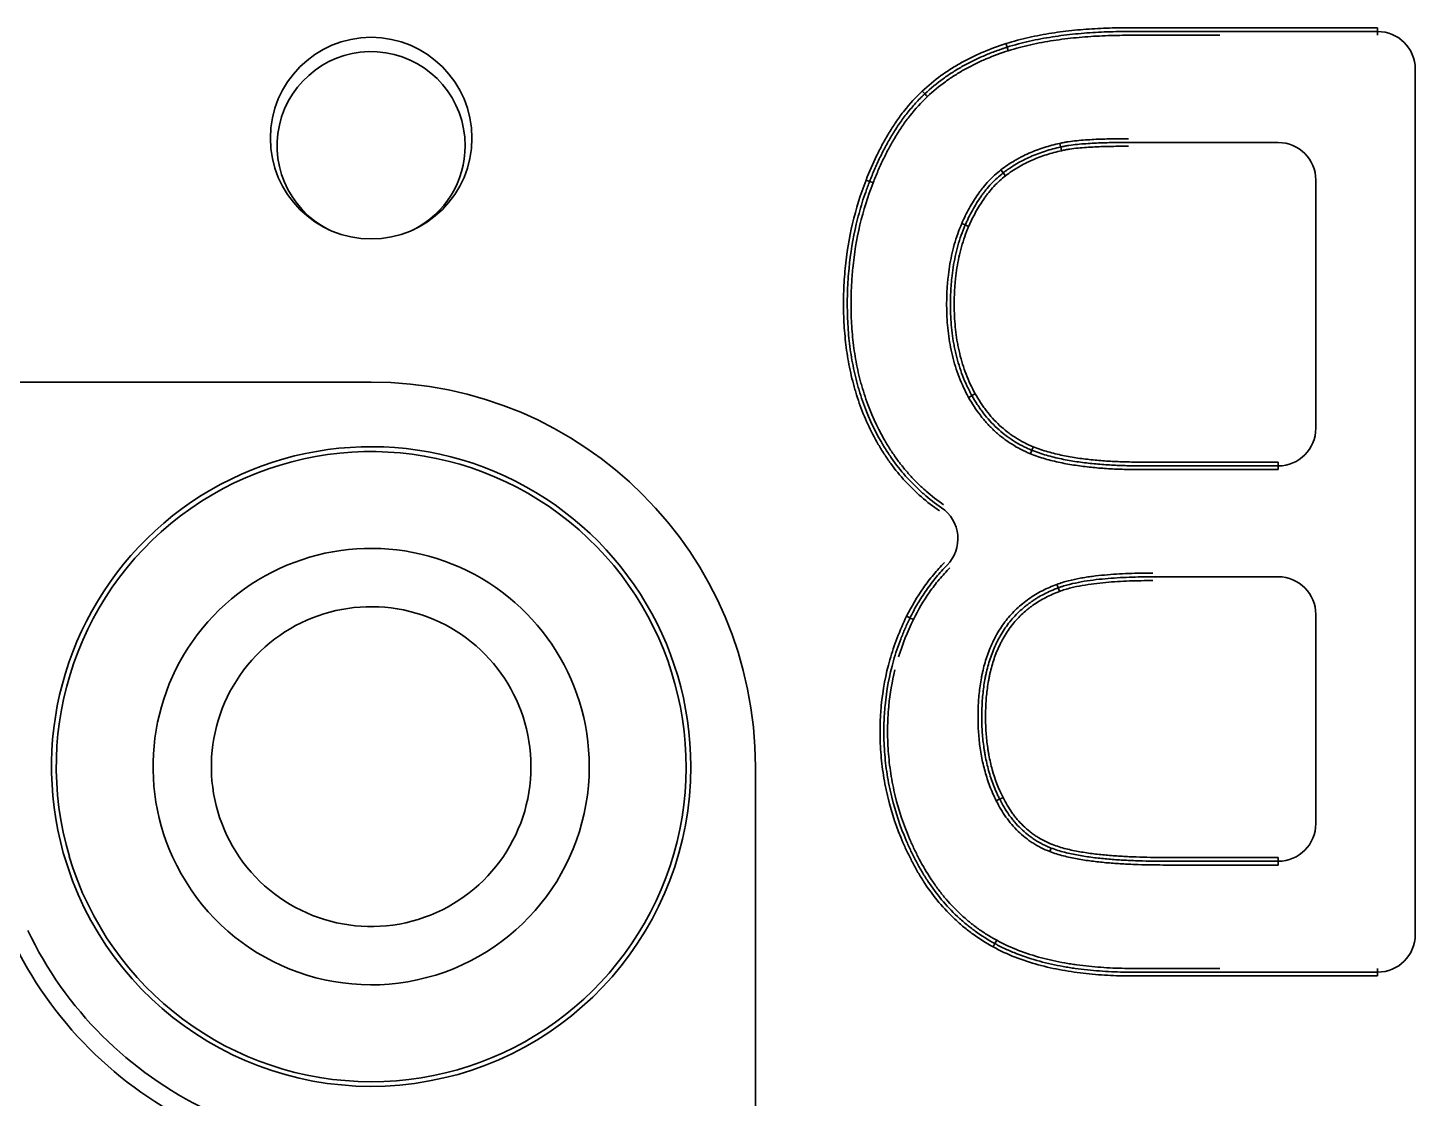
# Model space of a CAD drawing. Extents: x -760 to 4209, y 5795 to 10697.
# Drawn here: x 1874.92 to 1911.82, y 9570.21 to 9598.66 of the extents above; entities that cross this region are included whole.
import ezdxf

# ---------------------------------------------------------------- set-up
doc = ezdxf.new("R2010")
doc.units = 0
doc.header["$LTSCALE"] = 5
doc.layers.add('1', color=7, linetype='CONTINUOUS', true_color=0xffffff)

msp = doc.modelspace()

# ---------------------------------------------------------------- linework, layer by layer
at = {"layer": '1', "color": 7, "linetype": 'Continuous', "lineweight": 35}
for p, q in [((1910.82, 9598.556), (1910.82, 9598.656)), ((1910.82, 9598.456), (1910.82, 9598.556)), ((1900.999, 9598.045), (1900.968, 9598.14)), ((1911.82, 9574.556), (1911.82, 9597.556)), ((1902.413, 9595.388), (1902.391, 9595.486)), ((1904.192, 9595.607), (1908.175, 9595.607)), ((1900.866, 9594.802), (1900.804, 9594.88)), ((1900.866, 9594.802), (1900.927, 9594.723)), ((1897.31, 9594.571), (1897.217, 9594.608)), ((1909.175, 9594.607), (1909.175, 9588.012)), ((1899.853, 9593.414), (1899.761, 9593.454)), ((1899.853, 9593.414), (1899.944, 9593.374)), ((1884.055, 9589.239), (1870.055, 9589.239)), ((1900.032, 9588.879), (1900.119, 9588.928)), ((1901.585, 9587.335), (1901.623, 9587.428)), ((1908.175, 9587.012), (1908.175, 9587.112)), ((1908.175, 9586.912), (1908.175, 9587.012)), ((1904.846, 9584.064), (1908.175, 9584.064)), ((1902.324, 9583.769), (1902.359, 9583.676)), ((1898.384, 9582.97), (1898.294, 9583.014)), ((1909.175, 9583.064), (1909.175, 9577.504)), ((1894.272, 9565.022), (1894.272, 9579.022)), ((1900.769, 9578.154), (1900.858, 9578.199)), ((1902.099, 9576.763), (1902.135, 9576.856)), ((1908.175, 9576.504), (1908.175, 9576.604)), ((1908.175, 9576.404), (1908.175, 9576.504)), ((1900.689, 9574.405), (1900.641, 9574.317)), ((1900.641, 9574.317), (1900.593, 9574.229)), ((1910.82, 9573.656), (1910.82, 9573.556)), ((1910.82, 9573.456), (1910.82, 9573.556))]:
    msp.add_line(p, q, dxfattribs=at)
msp.add_circle((1884.055, 9595.722), 2.68, dxfattribs=at)
for centre, radius, start, end in [((1910.82, 9597.556), 1, 0, 90), ((1884.055, 9595.522), 2.5, 0, 243.2925), ((1884.055, 9595.522), 2.5, 296.7019, 0), ((1908.175, 9594.607), 1, 0, 90), ((1884.055, 9579.022), 10.217, 0, 90), ((1908.175, 9588.012), 1, 270, 0), ((1884.055, 9579.022), 8.5, 0, 195.6319), ((1884.056, 9579.019), 8.374, 269.993, 196.5911), ((1898.658, 9585.074), 1, 315.5879, 55.5855), ((1884.055, 9579.02), 5.8, 0, 204.4632), ((1908.175, 9583.064), 1, 0, 90), ((1884.055, 9579.02), 4.25, 0, 214.3744), ((1884.055, 9579.022), 8.5, 195.6319, 0), ((1884.055, 9579.02), 5.8, 204.4181, 0), ((1884.055, 9579.02), 4.25, 214.3125, 0), ((1908.175, 9577.504), 1, 270, 0), ((1884.055, 9579.02), 8.375, 196.5938, 270), ((1884.055, 9579.022), 10.6, 205.5003, 244.4997), ((1884.055, 9579.022), 10.117, 205.5003, 244.4997), ((1910.82, 9574.556), 1, 270, 0)]:
    msp.add_arc(centre, radius, start, end, dxfattribs=at)
for centre, major_axis, ratio, start_param, end_param in [((1900.938, 9598.235), (0.03, -0.0954), 0.004943, 4.712389, 6.283185), ((1898.71, 9596.972), (0.0686, -0.0728), 0.005836, 0, 1.570796), ((1898.847, 9596.826), (0.0682, -0.0732), 0.005836, 1.570796, 3.141593), ((1897.403, 9594.535), (0.0931, -0.0365), 0.002154, 1.570796, 3.141593), ((1899.945, 9588.83), (-0.0872, -0.0489), 0.003959, 3.141593, 4.712389), ((1901.661, 9587.52), (-0.0377, -0.0926), 0.005423, 0, 1.570782), ((1902.289, 9583.863), (-0.0351, 0.0936), 0.002512, 3.141593, 4.712389), ((1898.474, 9582.926), (0.0897, -0.0441), 0.004362, 1.570796, 3.141593), ((1900.679, 9578.109), (-0.0892, -0.0452), 0.004078, 3.141593, 4.712389)]:
    msp.add_ellipse(centre, major_axis=major_axis, ratio=ratio, start_param=start_param, end_param=end_param, dxfattribs=at)
for points, knots in [([(1900.938, 9598.235), (1901.138, 9598.298), (1901.339, 9598.351), (1901.744, 9598.442), (1901.947, 9598.48), (1902.354, 9598.544), (1902.558, 9598.569), (1902.967, 9598.61), (1903.172, 9598.625), (1903.584, 9598.646), (1903.79, 9598.652), (1904.048, 9598.655), (1904.1, 9598.656), (1904.203, 9598.656), (1904.255, 9598.656), (1904.41, 9598.656), (1904.927, 9598.656), (1907.098, 9598.656), (1909.166, 9598.656), (1910.82, 9598.656)], [0, 0, 0, 0, 0.0625, 0.0625, 0.125, 0.125, 0.1875, 0.1875, 0.25, 0.25, 0.3125, 0.3125, 0.328125, 0.328125, 0.34375, 0.34375, 0.375, 0.5, 1, 1, 1, 1]), ([(1910.82, 9598.556), (1909.171, 9598.556), (1907.109, 9598.556), (1904.944, 9598.556), (1904.428, 9598.556), (1904.274, 9598.556), (1904.222, 9598.556), (1904.119, 9598.556), (1904.067, 9598.555), (1903.81, 9598.553), (1903.603, 9598.547), (1903.191, 9598.526), (1902.986, 9598.511), (1902.577, 9598.471), (1902.373, 9598.445), (1901.968, 9598.382), (1901.766, 9598.345), (1901.365, 9598.255), (1901.166, 9598.202), (1900.968, 9598.14)], [0, 0, 0, 0, 0.5, 0.625, 0.65625, 0.65625, 0.671875, 0.671875, 0.6875, 0.6875, 0.75, 0.75, 0.8125, 0.8125, 0.875, 0.875, 0.9375, 0.9375, 1, 1, 1, 1]), ([(1906.62, 9598.456), (1906.376, 9598.456), (1905.72, 9598.456), (1904.962, 9598.456), (1904.448, 9598.456), (1904.294, 9598.456), (1904.243, 9598.456), (1904.14, 9598.456), (1904.089, 9598.456), (1903.832, 9598.453), (1903.626, 9598.447), (1903.215, 9598.427), (1903.01, 9598.412), (1902.603, 9598.373), (1902.399, 9598.348), (1901.995, 9598.286), (1901.794, 9598.249), (1901.394, 9598.159), (1901.196, 9598.107), (1900.999, 9598.045)], [0, 0, 0, 0, 0.129346, 0.34701, 0.401426, 0.401426, 0.428634, 0.428634, 0.455842, 0.455842, 0.564673, 0.564673, 0.673505, 0.673505, 0.782337, 0.782337, 0.891168, 0.891168, 1, 1, 1, 1]), ([(1898.71, 9596.972), (1898.867, 9597.121), (1899.033, 9597.257), (1899.293, 9597.446), (1899.427, 9597.536), (1899.564, 9597.621), (1899.657, 9597.676), (1899.704, 9597.703), (1899.845, 9597.781), (1899.94, 9597.831), (1900.086, 9597.901), (1900.134, 9597.924), (1900.233, 9597.969), (1900.282, 9597.99), (1900.53, 9598.095), (1900.732, 9598.17), (1900.938, 9598.235)], [0, 0, 0, 0, 0.25, 0.25, 0.375, 0.4375, 0.4375, 0.5, 0.5, 0.625, 0.625, 0.6875, 0.6875, 0.75, 0.75, 1, 1, 1, 1]), ([(1900.968, 9598.14), (1900.943, 9598.132), (1900.918, 9598.124), (1900.867, 9598.107), (1900.792, 9598.082), (1900.618, 9598.02), (1900.47, 9597.961), (1900.324, 9597.899), (1900.275, 9597.878), (1900.179, 9597.834), (1900.035, 9597.767), (1899.894, 9597.694), (1899.755, 9597.617), (1899.709, 9597.59), (1899.618, 9597.536), (1899.483, 9597.453), (1899.177, 9597.246), (1898.933, 9597.045), (1898.778, 9596.899)], [0, 0, 0, 0, 0.03125, 0.03125, 0.0625, 0.125, 0.25, 0.25, 0.3125, 0.3125, 0.375, 0.5, 0.5, 0.5625, 0.5625, 0.625, 0.75, 1, 1, 1, 1]), ([(1900.999, 9598.045), (1900.8, 9597.981), (1900.605, 9597.91), (1900.365, 9597.809), (1900.318, 9597.788), (1900.223, 9597.745), (1900.082, 9597.679), (1899.943, 9597.607), (1899.761, 9597.506), (1899.672, 9597.453), (1899.496, 9597.342), (1899.41, 9597.284), (1899.159, 9597.101), (1898.999, 9596.97), (1898.847, 9596.827)], [0, 0, 0, 0, 0.25, 0.25, 0.3125, 0.3125, 0.375, 0.5, 0.5, 0.625, 0.625, 0.75, 0.75, 1, 1, 1, 1]), ([(1897.217, 9594.608), (1897.302, 9594.827), (1897.395, 9595.043), (1897.548, 9595.36), (1897.602, 9595.465), (1897.685, 9595.62), (1897.714, 9595.671), (1897.773, 9595.773), (1897.802, 9595.824), (1897.894, 9595.974), (1897.958, 9596.073), (1898.058, 9596.218), (1898.092, 9596.266), (1898.162, 9596.361), (1898.198, 9596.407), (1898.38, 9596.638), (1898.538, 9596.812), (1898.71, 9596.972)], [0, 0, 0, 0, 0.25, 0.25, 0.375, 0.375, 0.4375, 0.4375, 0.5, 0.5, 0.625, 0.625, 0.6875, 0.6875, 0.75, 0.75, 1, 1, 1, 1]), ([(1898.778, 9596.899), (1898.773, 9596.894), (1898.768, 9596.889), (1898.757, 9596.88), (1898.741, 9596.865), (1898.705, 9596.829), (1898.633, 9596.758), (1898.573, 9596.695), (1898.457, 9596.568), (1898.382, 9596.479), (1898.275, 9596.343), (1898.239, 9596.297), (1898.171, 9596.204), (1898.137, 9596.157), (1898.039, 9596.014), (1897.976, 9595.917), (1897.886, 9595.769), (1897.857, 9595.719), (1897.799, 9595.619), (1897.771, 9595.568), (1897.689, 9595.415), (1897.636, 9595.312), (1897.536, 9595.104), (1897.488, 9594.999), (1897.396, 9594.786), (1897.352, 9594.679), (1897.31, 9594.571)], [0, 0, 0, 0, 0.007812, 0.007812, 0.015625, 0.03125, 0.0625, 0.125, 0.125, 0.25, 0.25, 0.3125, 0.3125, 0.375, 0.375, 0.5, 0.5, 0.5625, 0.5625, 0.625, 0.625, 0.75, 0.75, 0.875, 0.875, 1, 1, 1, 1]), ([(1898.847, 9596.827), (1898.68, 9596.671), (1898.528, 9596.503), (1898.351, 9596.279), (1898.317, 9596.234), (1898.249, 9596.142), (1898.216, 9596.096), (1898.12, 9595.955), (1898.058, 9595.86), (1897.97, 9595.714), (1897.941, 9595.665), (1897.884, 9595.566), (1897.857, 9595.516), (1897.776, 9595.366), (1897.724, 9595.264), (1897.625, 9595.059), (1897.578, 9594.956), (1897.488, 9594.747), (1897.445, 9594.641), (1897.403, 9594.535)], [0, 0, 0, 0, 0.25, 0.25, 0.3125, 0.3125, 0.375, 0.375, 0.5, 0.5, 0.5625, 0.5625, 0.625, 0.625, 0.75, 0.75, 0.875, 0.875, 1, 1, 1, 1]), ([(1900.804, 9594.88), (1900.918, 9594.969), (1901.037, 9595.05), (1901.192, 9595.141), (1901.224, 9595.159), (1901.287, 9595.194), (1901.382, 9595.244), (1901.48, 9595.291), (1901.612, 9595.348), (1901.679, 9595.376), (1901.814, 9595.426), (1901.882, 9595.45), (1902.019, 9595.493), (1902.088, 9595.514), (1902.228, 9595.551), (1902.298, 9595.568), (1902.368, 9595.583)], [0, 0, 0, 0, 0.25, 0.25, 0.3125, 0.3125, 0.375, 0.5, 0.5, 0.625, 0.625, 0.75, 0.75, 0.875, 0.875, 1, 1, 1, 1]), ([(1900.866, 9594.802), (1900.88, 9594.812), (1900.894, 9594.823), (1900.922, 9594.844), (1900.964, 9594.876), (1901.064, 9594.946), (1901.153, 9595.002), (1901.274, 9595.074), (1901.336, 9595.107), (1901.461, 9595.171), (1901.525, 9595.201), (1901.653, 9595.257), (1901.719, 9595.284), (1901.85, 9595.333), (1901.917, 9595.356), (1902.117, 9595.42), (1902.253, 9595.456), (1902.391, 9595.486)], [0, 0, 0, 0, 0.03125, 0.03125, 0.0625, 0.125, 0.25, 0.25, 0.375, 0.375, 0.5, 0.5, 0.625, 0.625, 0.75, 0.75, 1, 1, 1, 1]), ([(1902.368, 9595.583), (1902.405, 9595.592), (1902.443, 9595.6), (1902.518, 9595.614), (1902.555, 9595.62), (1902.668, 9595.638), (1902.744, 9595.647), (1902.896, 9595.663), (1902.972, 9595.669), (1903.124, 9595.68), (1903.2, 9595.684), (1903.429, 9595.696), (1903.581, 9595.7), (1903.886, 9595.706), (1904.039, 9595.707), (1904.192, 9595.707)], [0, 0, 0, 0, 0.0625, 0.0625, 0.125, 0.125, 0.25, 0.25, 0.375, 0.375, 0.5, 0.5, 0.75, 0.75, 1, 1, 1, 1]), ([(1902.391, 9595.486), (1902.39, 9595.486), (1902.39, 9595.487), (1902.39, 9595.489), (1902.389, 9595.491), (1902.388, 9595.496), (1902.388, 9595.499), (1902.386, 9595.506), (1902.385, 9595.51), (1902.383, 9595.519), (1902.382, 9595.524), (1902.379, 9595.535), (1902.378, 9595.54), (1902.375, 9595.552), (1902.374, 9595.558), (1902.371, 9595.571), (1902.37, 9595.577), (1902.368, 9595.583)], [0, 0, 0, 0, 0.113036, 0.113036, 0.239746, 0.239746, 0.366455, 0.366455, 0.493164, 0.493164, 0.619873, 0.619873, 0.746582, 0.746582, 0.873291, 0.873291, 1, 1, 1, 1]), ([(1902.391, 9595.486), (1902.427, 9595.495), (1902.464, 9595.502), (1902.538, 9595.516), (1902.575, 9595.522), (1902.687, 9595.539), (1902.762, 9595.548), (1902.912, 9595.564), (1902.987, 9595.57), (1903.137, 9595.581), (1903.212, 9595.585), (1903.438, 9595.596), (1903.589, 9595.601), (1903.89, 9595.606), (1904.041, 9595.607), (1904.192, 9595.607)], [0, 0, 0, 0, 0.0625, 0.0625, 0.125, 0.125, 0.25, 0.25, 0.375, 0.375, 0.5, 0.5, 0.75, 0.75, 1, 1, 1, 1]), ([(1904.192, 9595.507), (1904.043, 9595.507), (1903.894, 9595.506), (1903.596, 9595.501), (1903.448, 9595.496), (1903.225, 9595.485), (1903.15, 9595.481), (1903.002, 9595.471), (1902.928, 9595.465), (1902.78, 9595.45), (1902.706, 9595.441), (1902.595, 9595.424), (1902.559, 9595.418), (1902.486, 9595.405), (1902.449, 9595.397), (1902.413, 9595.388)], [0, 0, 0, 0, 0.25, 0.25, 0.5, 0.5, 0.625, 0.625, 0.75, 0.75, 0.875, 0.875, 0.9375, 0.9375, 1, 1, 1, 1]), ([(1902.413, 9595.388), (1902.279, 9595.359), (1902.147, 9595.324), (1901.951, 9595.262), (1901.887, 9595.24), (1901.758, 9595.192), (1901.695, 9595.166), (1901.569, 9595.111), (1901.508, 9595.082), (1901.386, 9595.021), (1901.326, 9594.988), (1901.149, 9594.884), (1901.035, 9594.807), (1900.927, 9594.723)], [0, 0, 0, 0, 0.25, 0.25, 0.375, 0.375, 0.5, 0.5, 0.625, 0.625, 0.75, 0.75, 1, 1, 1, 1]), ([(1899.761, 9593.454), (1899.821, 9593.591), (1899.886, 9593.725), (1899.994, 9593.921), (1900.032, 9593.985), (1900.11, 9594.112), (1900.151, 9594.174), (1900.216, 9594.265), (1900.238, 9594.295), (1900.283, 9594.355), (1900.306, 9594.384), (1900.376, 9594.471), (1900.425, 9594.527), (1900.576, 9594.689), (1900.686, 9594.789), (1900.804, 9594.88)], [0, 0, 0, 0, 0.25, 0.25, 0.375, 0.375, 0.5, 0.5, 0.5625, 0.5625, 0.625, 0.625, 0.75, 0.75, 1, 1, 1, 1]), ([(1899.853, 9593.414), (1899.867, 9593.447), (1899.882, 9593.48), (1899.913, 9593.546), (1899.959, 9593.644), (1900.009, 9593.74), (1900.079, 9593.867), (1900.115, 9593.93), (1900.192, 9594.053), (1900.232, 9594.114), (1900.294, 9594.202), (1900.315, 9594.232), (1900.359, 9594.29), (1900.381, 9594.318), (1900.449, 9594.403), (1900.497, 9594.457), (1900.644, 9594.616), (1900.75, 9594.713), (1900.866, 9594.802)], [0, 0, 0, 0, 0.0625, 0.0625, 0.125, 0.25, 0.25, 0.375, 0.375, 0.5, 0.5, 0.5625, 0.5625, 0.625, 0.625, 0.75, 0.75, 1, 1, 1, 1]), ([(1900.927, 9594.723), (1900.815, 9594.637), (1900.712, 9594.542), (1900.569, 9594.388), (1900.523, 9594.335), (1900.457, 9594.253), (1900.435, 9594.225), (1900.393, 9594.169), (1900.331, 9594.083), (1900.273, 9593.995), (1900.199, 9593.875), (1900.164, 9593.814), (1900.062, 9593.629), (1900.001, 9593.503), (1899.944, 9593.374)], [0, 0, 0, 0, 0.25, 0.25, 0.375, 0.375, 0.4375, 0.4375, 0.5, 0.625, 0.625, 0.75, 0.75, 1, 1, 1, 1]), ([(1899.166, 9585.816), (1898.829, 9586.047), (1898.526, 9586.311), (1898.12, 9586.754), (1897.961, 9586.949), (1897.814, 9587.156), (1897.757, 9587.239), (1897.728, 9587.282), (1897.645, 9587.41), (1897.592, 9587.497), (1897.338, 9587.934), (1897.17, 9588.3), (1897.003, 9588.776), (1896.956, 9588.921), (1896.913, 9589.067), (1896.886, 9589.165), (1896.873, 9589.214), (1896.81, 9589.46), (1896.768, 9589.658), (1896.7, 9590.055), (1896.675, 9590.254), (1896.637, 9590.653), (1896.625, 9590.853), (1896.617, 9591.153), (1896.616, 9591.254), (1896.617, 9591.455), (1896.621, 9591.656), (1896.631, 9591.858), (1896.644, 9592.06), (1896.652, 9592.161), (1896.701, 9592.665), (1896.765, 9593.062), (1896.949, 9593.845), (1897.068, 9594.229), (1897.217, 9594.608)], [0, 0, 0, 0, 0.125, 0.125, 0.1875, 0.203125, 0.203125, 0.21875, 0.21875, 0.25, 0.25, 0.375, 0.375, 0.40625, 0.421875, 0.421875, 0.4375, 0.4375, 0.5, 0.5, 0.5625, 0.5625, 0.625, 0.625, 0.65625, 0.65625, 0.6875, 0.71875, 0.71875, 0.75, 0.75, 0.875, 0.875, 1, 1, 1, 1]), ([(1897.31, 9594.571), (1897.309, 9594.569), (1897.308, 9594.566), (1897.305, 9594.56), (1897.302, 9594.551), (1897.294, 9594.531), (1897.278, 9594.49), (1897.248, 9594.408), (1897.188, 9594.244), (1897.079, 9593.914), (1897.001, 9593.628), (1896.865, 9593.051), (1896.801, 9592.66), (1896.753, 9592.164), (1896.744, 9592.065), (1896.731, 9591.866), (1896.721, 9591.667), (1896.717, 9591.469), (1896.716, 9591.271), (1896.717, 9591.173), (1896.724, 9590.877), (1896.735, 9590.68), (1896.771, 9590.287), (1896.796, 9590.091), (1896.862, 9589.701), (1896.902, 9589.506), (1896.963, 9589.264), (1896.976, 9589.215), (1897.002, 9589.119), (1897.044, 9588.975), (1897.212, 9588.453), (1897.416, 9588.002), (1897.664, 9587.571), (1897.716, 9587.485), (1897.797, 9587.359), (1897.825, 9587.317), (1897.882, 9587.234), (1897.911, 9587.193), (1898.057, 9586.99), (1898.183, 9586.834), (1898.385, 9586.612), (1898.455, 9586.54), (1898.562, 9586.435), (1898.599, 9586.4), (1898.673, 9586.332), (1898.859, 9586.165), (1899.057, 9586.012), (1899.223, 9585.899)], [0, 0, 0, 0, 0.000977, 0.000977, 0.001953, 0.003906, 0.007813, 0.015625, 0.03125, 0.0625, 0.125, 0.125, 0.25, 0.25, 0.28125, 0.28125, 0.3125, 0.34375, 0.34375, 0.375, 0.375, 0.4375, 0.4375, 0.5, 0.5, 0.5625, 0.5625, 0.578125, 0.578125, 0.59375, 0.625, 0.75, 0.75, 0.78125, 0.78125, 0.796875, 0.796875, 0.8125, 0.8125, 0.875, 0.875, 0.90625, 0.90625, 0.921875, 0.921875, 0.9375, 1, 1, 1, 1]), ([(1897.403, 9594.535), (1897.259, 9594.168), (1897.143, 9593.795), (1896.964, 9593.036), (1896.901, 9592.651), (1896.858, 9592.212), (1896.853, 9592.163), (1896.845, 9592.065), (1896.841, 9592.016), (1896.832, 9591.869), (1896.822, 9591.673), (1896.815, 9591.38), (1896.817, 9591.185), (1896.824, 9590.893), (1896.834, 9590.699), (1896.869, 9590.311), (1896.894, 9590.118), (1896.957, 9589.734), (1896.996, 9589.542), (1897.056, 9589.303), (1897.068, 9589.256), (1897.094, 9589.161), (1897.108, 9589.113), (1897.15, 9588.971), (1897.3, 9588.503), (1897.501, 9588.057), (1897.744, 9587.632), (1897.795, 9587.548), (1897.875, 9587.423), (1897.902, 9587.382), (1897.958, 9587.3), (1897.986, 9587.259), (1898.044, 9587.179), (1898.074, 9587.139), (1898.133, 9587.06), (1898.225, 9586.944), (1898.385, 9586.757), (1898.522, 9586.614), (1898.628, 9586.511), (1898.664, 9586.476), (1898.737, 9586.409), (1898.921, 9586.244), (1899.116, 9586.093), (1899.279, 9585.981)], [0, 0, 0, 0, 0.125, 0.125, 0.25, 0.25, 0.265625, 0.265625, 0.28125, 0.28125, 0.3125, 0.34375, 0.375, 0.375, 0.4375, 0.4375, 0.5, 0.5, 0.5625, 0.5625, 0.578125, 0.578125, 0.59375, 0.59375, 0.625, 0.75, 0.75, 0.78125, 0.78125, 0.796875, 0.796875, 0.8125, 0.8125, 0.828125, 0.828125, 0.84375, 0.875, 0.90625, 0.90625, 0.921875, 0.921875, 0.9375, 1, 1, 1, 1]), ([(1899.944, 9588.831), (1899.846, 9589.006), (1899.762, 9589.187), (1899.619, 9589.558), (1899.56, 9589.748), (1899.465, 9590.138), (1899.43, 9590.334), (1899.381, 9590.727), (1899.367, 9590.925), (1899.359, 9591.222), (1899.358, 9591.321), (1899.361, 9591.519), (1899.365, 9591.619), (1899.374, 9591.768), (1899.377, 9591.818), (1899.386, 9591.917), (1899.4, 9592.066), (1899.42, 9592.214), (1899.467, 9592.508), (1899.509, 9592.701), (1899.616, 9593.082), (1899.682, 9593.269), (1899.761, 9593.454)], [0, 0, 0, 0, 0.125, 0.125, 0.25, 0.25, 0.375, 0.375, 0.5, 0.5, 0.5625, 0.5625, 0.625, 0.625, 0.65625, 0.65625, 0.6875, 0.75, 0.75, 0.875, 0.875, 1, 1, 1, 1]), ([(1900.032, 9588.879), (1900.03, 9588.882), (1900.029, 9588.885), (1900.026, 9588.89), (1900.021, 9588.898), (1900.011, 9588.917), (1899.991, 9588.955), (1899.951, 9589.031), (1899.875, 9589.184), (1899.818, 9589.319), (1899.713, 9589.591), (1899.656, 9589.777), (1899.598, 9590.015), (1899.587, 9590.063), (1899.567, 9590.159), (1899.539, 9590.303), (1899.517, 9590.447), (1899.481, 9590.736), (1899.467, 9590.929), (1899.459, 9591.22), (1899.458, 9591.317), (1899.461, 9591.511), (1899.465, 9591.608), (1899.473, 9591.754), (1899.477, 9591.803), (1899.485, 9591.9), (1899.489, 9591.949), (1899.505, 9592.095), (1899.518, 9592.192), (1899.564, 9592.482), (1899.605, 9592.672), (1899.684, 9592.954), (1899.714, 9593.047), (1899.779, 9593.232), (1899.814, 9593.324), (1899.853, 9593.414)], [0, 0, 0, 0, 0.001953, 0.001953, 0.003906, 0.007812, 0.015625, 0.03125, 0.0625, 0.125, 0.125, 0.25, 0.25, 0.28125, 0.28125, 0.3125, 0.375, 0.375, 0.5, 0.5, 0.5625, 0.5625, 0.625, 0.625, 0.65625, 0.65625, 0.6875, 0.6875, 0.75, 0.75, 0.875, 0.875, 0.9375, 0.9375, 1, 1, 1, 1]), ([(1899.944, 9593.374), (1899.868, 9593.196), (1899.806, 9593.016), (1899.703, 9592.649), (1899.662, 9592.463), (1899.617, 9592.18), (1899.605, 9592.086), (1899.589, 9591.942), (1899.585, 9591.894), (1899.577, 9591.799), (1899.566, 9591.655), (1899.561, 9591.512), (1899.558, 9591.322), (1899.559, 9591.226), (1899.566, 9590.941), (1899.58, 9590.751), (1899.615, 9590.468), (1899.629, 9590.373), (1899.654, 9590.232), (1899.664, 9590.185), (1899.683, 9590.091), (1899.694, 9590.044), (1899.75, 9589.81), (1899.807, 9589.627), (1899.944, 9589.27), (1900.025, 9589.096), (1900.119, 9588.928)], [0, 0, 0, 0, 0.125, 0.125, 0.25, 0.25, 0.3125, 0.3125, 0.34375, 0.34375, 0.375, 0.4375, 0.4375, 0.5, 0.5, 0.625, 0.625, 0.6875, 0.6875, 0.71875, 0.71875, 0.75, 0.75, 0.875, 0.875, 1, 1, 1, 1]), ([(1901.585, 9587.335), (1901.409, 9587.408), (1901.241, 9587.494), (1901.041, 9587.621), (1901.002, 9587.647), (1900.924, 9587.702), (1900.81, 9587.785), (1900.631, 9587.936), (1900.467, 9588.103), (1900.374, 9588.209), (1900.313, 9588.282), (1900.284, 9588.319), (1900.139, 9588.506), (1900.037, 9588.665), (1899.944, 9588.831)], [0, 0, 0, 0, 0.25, 0.25, 0.3125, 0.3125, 0.375, 0.5, 0.625, 0.6875, 0.6875, 0.75, 0.75, 1, 1, 1, 1]), ([(1901.623, 9587.428), (1901.612, 9587.432), (1901.602, 9587.436), (1901.581, 9587.445), (1901.549, 9587.459), (1901.476, 9587.492), (1901.332, 9587.563), (1901.212, 9587.631), (1901.096, 9587.705), (1901.058, 9587.73), (1900.982, 9587.783), (1900.872, 9587.864), (1900.629, 9588.07), (1900.445, 9588.272), (1900.305, 9588.454), (1900.278, 9588.492), (1900.225, 9588.567), (1900.199, 9588.605), (1900.124, 9588.72), (1900.077, 9588.799), (1900.032, 9588.879)], [0, 0, 0, 0, 0.015625, 0.015625, 0.03125, 0.0625, 0.125, 0.25, 0.25, 0.3125, 0.3125, 0.375, 0.5, 0.75, 0.75, 0.8125, 0.8125, 0.875, 0.875, 1, 1, 1, 1]), ([(1900.119, 9588.928), (1900.163, 9588.85), (1900.208, 9588.774), (1900.281, 9588.662), (1900.306, 9588.625), (1900.358, 9588.552), (1900.384, 9588.516), (1900.52, 9588.34), (1900.638, 9588.209), (1900.832, 9588.029), (1900.933, 9587.944), (1901.04, 9587.865), (1901.113, 9587.814), (1901.15, 9587.789), (1901.338, 9587.669), (1901.496, 9587.588), (1901.661, 9587.52)], [0, 0, 0, 0, 0.125, 0.125, 0.1875, 0.1875, 0.25, 0.25, 0.5, 0.5, 0.625, 0.6875, 0.6875, 0.75, 0.75, 1, 1, 1, 1]), ([(1908.175, 9586.912), (1907.069, 9586.912), (1905.893, 9586.912), (1904.718, 9586.912), (1904.58, 9586.912), (1904.511, 9586.912), (1904.303, 9586.913), (1904.165, 9586.916), (1903.888, 9586.925), (1903.75, 9586.931), (1903.474, 9586.949), (1903.336, 9586.961), (1903.062, 9586.989), (1902.924, 9587.006), (1902.719, 9587.037), (1902.651, 9587.048), (1902.515, 9587.072), (1902.447, 9587.085), (1902.244, 9587.128), (1902.109, 9587.161), (1901.844, 9587.238), (1901.713, 9587.283), (1901.585, 9587.335)], [0, 0, 0, 0, 0.5, 0.53125, 0.53125, 0.5625, 0.5625, 0.625, 0.625, 0.6875, 0.6875, 0.75, 0.75, 0.8125, 0.8125, 0.84375, 0.84375, 0.875, 0.875, 0.9375, 0.9375, 1, 1, 1, 1]), ([(1908.175, 9587.012), (1907.075, 9587.012), (1905.907, 9587.012), (1904.738, 9587.012), (1904.601, 9587.012), (1904.532, 9587.012), (1904.326, 9587.013), (1904.189, 9587.015), (1903.914, 9587.024), (1903.776, 9587.03), (1903.502, 9587.048), (1903.365, 9587.058), (1903.092, 9587.086), (1902.955, 9587.103), (1902.752, 9587.133), (1902.684, 9587.144), (1902.548, 9587.168), (1902.481, 9587.181), (1902.279, 9587.223), (1902.145, 9587.255), (1901.881, 9587.332), (1901.751, 9587.376), (1901.623, 9587.428)], [0, 0, 0, 0, 0.5, 0.53125, 0.53125, 0.5625, 0.5625, 0.625, 0.625, 0.6875, 0.6875, 0.75, 0.75, 0.8125, 0.8125, 0.84375, 0.84375, 0.875, 0.875, 0.9375, 0.9375, 1, 1, 1, 1]), ([(1901.661, 9587.52), (1901.726, 9587.494), (1901.79, 9587.47), (1901.92, 9587.426), (1901.985, 9587.405), (1902.182, 9587.349), (1902.314, 9587.317), (1902.58, 9587.262), (1902.714, 9587.239), (1902.983, 9587.2), (1903.118, 9587.184), (1903.389, 9587.157), (1903.525, 9587.146), (1903.797, 9587.129), (1903.934, 9587.123), (1904.208, 9587.115), (1904.345, 9587.113), (1904.516, 9587.112), (1904.55, 9587.112), (1904.618, 9587.112), (1904.721, 9587.112), (1905.918, 9587.112), (1907.081, 9587.112), (1908.175, 9587.112)], [0, 0, 0, 0, 0.03125, 0.03125, 0.0625, 0.0625, 0.125, 0.125, 0.1875, 0.1875, 0.25, 0.25, 0.3125, 0.3125, 0.375, 0.375, 0.4375, 0.4375, 0.453125, 0.453125, 0.46875, 0.5, 1, 1, 1, 1]), ([(1898.294, 9583.014), (1898.423, 9583.277), (1898.571, 9583.53), (1898.824, 9583.89), (1898.913, 9584.006), (1899.1, 9584.231), (1899.198, 9584.339), (1899.3, 9584.444)], [0, 0, 0, 0, 0.5, 0.5, 0.75, 0.75, 1, 1, 1, 1]), ([(1899.372, 9584.374), (1899.271, 9584.271), (1899.175, 9584.165), (1898.991, 9583.944), (1898.904, 9583.83), (1898.739, 9583.595), (1898.661, 9583.474), (1898.515, 9583.226), (1898.447, 9583.099), (1898.384, 9582.97)], [0, 0, 0, 0, 0.25, 0.25, 0.5, 0.5, 0.75, 0.75, 1, 1, 1, 1]), ([(1899.443, 9584.304), (1899.344, 9584.203), (1899.25, 9584.099), (1899.07, 9583.882), (1898.984, 9583.77), (1898.74, 9583.423), (1898.598, 9583.18), (1898.474, 9582.926)], [0, 0, 0, 0, 0.25, 0.25, 0.5, 0.5, 1, 1, 1, 1]), ([(1902.289, 9583.863), (1902.34, 9583.882), (1902.391, 9583.899), (1902.494, 9583.931), (1902.546, 9583.945), (1902.702, 9583.985), (1902.807, 9584.008), (1902.966, 9584.036), (1903.019, 9584.045), (1903.126, 9584.062), (1903.179, 9584.069), (1903.34, 9584.09), (1903.447, 9584.102), (1903.661, 9584.121), (1903.769, 9584.13), (1903.984, 9584.143), (1904.092, 9584.148), (1904.415, 9584.16), (1904.631, 9584.164), (1904.846, 9584.164)], [0, 0, 0, 0, 0.0625, 0.0625, 0.125, 0.125, 0.25, 0.25, 0.3125, 0.3125, 0.375, 0.375, 0.5, 0.5, 0.625, 0.625, 0.75, 0.75, 1, 1, 1, 1]), ([(1902.324, 9583.769), (1902.327, 9583.771), (1902.33, 9583.772), (1902.337, 9583.774), (1902.346, 9583.777), (1902.368, 9583.785), (1902.412, 9583.801), (1902.45, 9583.813), (1902.526, 9583.836), (1902.577, 9583.85), (1902.731, 9583.889), (1902.835, 9583.911), (1903.044, 9583.949), (1903.149, 9583.965), (1903.36, 9583.992), (1903.466, 9584.003), (1903.678, 9584.022), (1903.784, 9584.03), (1903.996, 9584.043), (1904.102, 9584.048), (1904.421, 9584.06), (1904.634, 9584.064), (1904.846, 9584.064)], [0, 0, 0, 0, 0.003906, 0.003906, 0.007812, 0.015625, 0.03125, 0.0625, 0.0625, 0.125, 0.125, 0.25, 0.25, 0.375, 0.375, 0.5, 0.5, 0.625, 0.625, 0.75, 0.75, 1, 1, 1, 1]), ([(1900.679, 9578.109), (1900.616, 9578.235), (1900.559, 9578.363), (1900.459, 9578.624), (1900.416, 9578.756), (1900.342, 9579.024), (1900.31, 9579.16), (1900.272, 9579.367), (1900.26, 9579.437), (1900.24, 9579.576), (1900.232, 9579.645), (1900.21, 9579.853), (1900.201, 9579.992), (1900.194, 9580.2), (1900.193, 9580.269), (1900.193, 9580.408), (1900.194, 9580.477), (1900.2, 9580.685), (1900.209, 9580.823), (1900.237, 9581.1), (1900.257, 9581.238), (1900.289, 9581.411), (1900.296, 9581.446), (1900.31, 9581.515), (1900.333, 9581.617), (1900.36, 9581.719), (1900.419, 9581.92), (1900.465, 9582.051), (1900.546, 9582.245), (1900.575, 9582.308), (1900.622, 9582.403), (1900.638, 9582.434), (1900.671, 9582.497), (1900.688, 9582.527), (1900.776, 9582.679), (1900.854, 9582.795), (1901.025, 9583.013), (1901.119, 9583.115), (1901.271, 9583.259), (1901.324, 9583.305), (1901.433, 9583.395), (1901.49, 9583.437), (1901.661, 9583.558), (1901.781, 9583.63), (1902.029, 9583.758), (1902.157, 9583.814), (1902.289, 9583.863)], [0, 0, 0, 0, 0.0625, 0.0625, 0.125, 0.125, 0.1875, 0.1875, 0.21875, 0.21875, 0.25, 0.25, 0.3125, 0.3125, 0.34375, 0.34375, 0.375, 0.375, 0.4375, 0.4375, 0.5, 0.5, 0.515625, 0.515625, 0.53125, 0.5625, 0.5625, 0.625, 0.625, 0.65625, 0.65625, 0.671875, 0.671875, 0.6875, 0.6875, 0.75, 0.75, 0.8125, 0.8125, 0.84375, 0.84375, 0.875, 0.875, 0.9375, 0.9375, 1, 1, 1, 1]), ([(1900.769, 9578.154), (1900.768, 9578.156), (1900.767, 9578.158), (1900.765, 9578.162), (1900.762, 9578.168), (1900.755, 9578.181), (1900.742, 9578.208), (1900.716, 9578.262), (1900.666, 9578.37), (1900.627, 9578.465), (1900.554, 9578.655), (1900.512, 9578.784), (1900.44, 9579.045), (1900.409, 9579.177), (1900.378, 9579.344), (1900.372, 9579.378), (1900.361, 9579.446), (1900.355, 9579.479), (1900.341, 9579.581), (1900.332, 9579.649), (1900.311, 9579.852), (1900.301, 9579.987), (1900.294, 9580.19), (1900.293, 9580.257), (1900.293, 9580.392), (1900.294, 9580.46), (1900.299, 9580.662), (1900.307, 9580.797), (1900.334, 9581.066), (1900.352, 9581.201), (1900.383, 9581.369), (1900.389, 9581.402), (1900.403, 9581.47), (1900.41, 9581.503), (1900.433, 9581.603), (1900.45, 9581.669), (1900.506, 9581.866), (1900.551, 9581.995), (1900.628, 9582.183), (1900.656, 9582.246), (1900.701, 9582.338), (1900.716, 9582.368), (1900.748, 9582.429), (1900.765, 9582.459), (1900.816, 9582.549), (1900.851, 9582.607), (1900.927, 9582.72), (1900.966, 9582.775), (1901.091, 9582.935), (1901.181, 9583.036), (1901.329, 9583.176), (1901.38, 9583.222), (1901.459, 9583.287), (1901.486, 9583.308), (1901.541, 9583.35), (1901.569, 9583.371), (1901.625, 9583.41), (1901.654, 9583.43), (1901.711, 9583.467), (1901.798, 9583.522), (1901.888, 9583.572), (1902.07, 9583.666), (1902.195, 9583.721), (1902.324, 9583.769)], [0, 0, 0, 0, 0.000977, 0.000977, 0.001953, 0.003906, 0.007813, 0.015625, 0.03125, 0.0625, 0.0625, 0.125, 0.125, 0.1875, 0.1875, 0.203125, 0.203125, 0.21875, 0.21875, 0.25, 0.25, 0.3125, 0.3125, 0.34375, 0.34375, 0.375, 0.375, 0.4375, 0.4375, 0.5, 0.5, 0.515625, 0.515625, 0.53125, 0.53125, 0.5625, 0.5625, 0.625, 0.625, 0.65625, 0.65625, 0.671875, 0.671875, 0.6875, 0.6875, 0.71875, 0.71875, 0.75, 0.75, 0.8125, 0.8125, 0.84375, 0.84375, 0.859375, 0.859375, 0.875, 0.875, 0.890625, 0.890625, 0.90625, 0.9375, 0.9375, 1, 1, 1, 1]), ([(1902.359, 9583.676), (1902.233, 9583.629), (1902.111, 9583.575), (1901.876, 9583.453), (1901.762, 9583.385), (1901.626, 9583.289), (1901.599, 9583.269), (1901.546, 9583.228), (1901.52, 9583.207), (1901.442, 9583.144), (1901.293, 9583.011), (1901.161, 9582.864), (1901.04, 9582.707), (1901.002, 9582.653), (1900.929, 9582.543), (1900.894, 9582.486), (1900.845, 9582.398), (1900.829, 9582.369), (1900.798, 9582.309), (1900.754, 9582.22), (1900.713, 9582.129), (1900.639, 9581.944), (1900.596, 9581.818), (1900.543, 9581.626), (1900.526, 9581.562), (1900.504, 9581.464), (1900.497, 9581.431), (1900.484, 9581.366), (1900.478, 9581.333), (1900.449, 9581.169), (1900.431, 9581.038), (1900.406, 9580.775), (1900.399, 9580.644), (1900.393, 9580.447), (1900.393, 9580.381), (1900.393, 9580.249), (1900.394, 9580.183), (1900.402, 9579.986), (1900.411, 9579.854), (1900.432, 9579.656), (1900.44, 9579.59), (1900.455, 9579.491), (1900.46, 9579.458), (1900.471, 9579.392), (1900.5, 9579.228), (1900.537, 9579.067), (1900.643, 9578.685), (1900.737, 9578.438), (1900.858, 9578.199)], [0, 0, 0, 0, 0.0625, 0.0625, 0.125, 0.125, 0.140625, 0.140625, 0.15625, 0.15625, 0.1875, 0.25, 0.25, 0.28125, 0.28125, 0.3125, 0.3125, 0.328125, 0.328125, 0.34375, 0.375, 0.375, 0.4375, 0.4375, 0.46875, 0.46875, 0.484375, 0.484375, 0.5, 0.5, 0.5625, 0.5625, 0.625, 0.625, 0.65625, 0.65625, 0.6875, 0.6875, 0.75, 0.75, 0.78125, 0.78125, 0.796875, 0.796875, 0.8125, 0.875, 0.875, 1, 1, 1, 1]), ([(1904.846, 9583.964), (1904.637, 9583.964), (1904.427, 9583.96), (1904.113, 9583.949), (1904.008, 9583.944), (1903.798, 9583.931), (1903.694, 9583.923), (1903.485, 9583.905), (1903.381, 9583.893), (1903.173, 9583.867), (1903.069, 9583.851), (1902.863, 9583.815), (1902.761, 9583.793), (1902.609, 9583.755), (1902.558, 9583.741), (1902.458, 9583.711), (1902.408, 9583.694), (1902.359, 9583.676)], [0, 0, 0, 0, 0.25, 0.25, 0.375, 0.375, 0.5, 0.5, 0.625, 0.625, 0.75, 0.75, 0.875, 0.875, 0.9375, 0.9375, 1, 1, 1, 1]), ([(1900.593, 9574.229), (1900.409, 9574.329), (1900.232, 9574.441), (1900.021, 9574.594), (1899.979, 9574.625), (1899.896, 9574.689), (1899.855, 9574.722), (1899.734, 9574.822), (1899.656, 9574.89), (1899.429, 9575.103), (1899.288, 9575.253), (1899.022, 9575.57), (1898.899, 9575.736), (1898.754, 9575.953), (1898.726, 9575.997), (1898.67, 9576.086), (1898.589, 9576.219), (1898.513, 9576.355), (1898.416, 9576.537), (1898.37, 9576.63), (1898.281, 9576.816), (1898.238, 9576.91), (1898.035, 9577.382), (1897.902, 9577.773), (1897.79, 9578.228), (1897.778, 9578.279), (1897.755, 9578.381), (1897.722, 9578.533), (1897.658, 9578.891), (1897.623, 9579.198), (1897.593, 9579.61), (1897.587, 9579.816), (1897.59, 9580.126), (1897.595, 9580.282), (1897.604, 9580.438), (1897.612, 9580.541), (1897.616, 9580.594), (1897.661, 9581.06), (1897.813, 9581.87), (1898.11, 9582.639), (1898.294, 9583.014)], [0, 0, 0, 0, 0.0625, 0.0625, 0.078125, 0.078125, 0.09375, 0.09375, 0.125, 0.125, 0.1875, 0.1875, 0.25, 0.25, 0.265625, 0.265625, 0.28125, 0.3125, 0.3125, 0.34375, 0.34375, 0.375, 0.375, 0.5, 0.5, 0.515625, 0.515625, 0.53125, 0.5625, 0.625, 0.625, 0.6875, 0.6875, 0.71875, 0.734375, 0.734375, 0.75, 0.75, 0.875, 1, 1, 1, 1]), ([(1898.384, 9582.97), (1898.383, 9582.967), (1898.382, 9582.964), (1898.379, 9582.958), (1898.375, 9582.95), (1898.365, 9582.93), (1898.345, 9582.889), (1898.307, 9582.808), (1898.233, 9582.645), (1898.098, 9582.316), (1898.001, 9582.028), (1897.836, 9581.445), (1897.761, 9581.047), (1897.716, 9580.587), (1897.712, 9580.536), (1897.704, 9580.434), (1897.695, 9580.28), (1897.69, 9580.127), (1897.687, 9579.822), (1897.693, 9579.619), (1897.722, 9579.214), (1897.745, 9579.012), (1897.792, 9578.71), (1897.819, 9578.559), (1897.851, 9578.409), (1897.873, 9578.308), (1897.885, 9578.258), (1897.995, 9577.81), (1898.126, 9577.425), (1898.325, 9576.96), (1898.367, 9576.867), (1898.454, 9576.684), (1898.5, 9576.593), (1898.595, 9576.413), (1898.645, 9576.324), (1898.723, 9576.192), (1898.749, 9576.148), (1898.804, 9576.061), (1898.832, 9576.018), (1898.974, 9575.803), (1899.095, 9575.639), (1899.356, 9575.327), (1899.495, 9575.179), (1899.718, 9574.969), (1899.795, 9574.901), (1899.914, 9574.803), (1899.954, 9574.771), (1900.035, 9574.708), (1900.077, 9574.677), (1900.286, 9574.525), (1900.46, 9574.416), (1900.641, 9574.317)], [0, 0, 0, 0, 0.000977, 0.000977, 0.001953, 0.003906, 0.007813, 0.015625, 0.03125, 0.0625, 0.125, 0.125, 0.25, 0.25, 0.265625, 0.265625, 0.28125, 0.3125, 0.3125, 0.375, 0.375, 0.4375, 0.4375, 0.46875, 0.484375, 0.484375, 0.5, 0.5, 0.625, 0.625, 0.65625, 0.65625, 0.6875, 0.6875, 0.71875, 0.71875, 0.734375, 0.734375, 0.75, 0.75, 0.8125, 0.8125, 0.875, 0.875, 0.90625, 0.90625, 0.921875, 0.921875, 0.9375, 0.9375, 1, 1, 1, 1]), ([(1897.984, 9581.589), (1897.907, 9581.276), (1897.853, 9580.958), (1897.816, 9580.583), (1897.812, 9580.533), (1897.804, 9580.432), (1897.801, 9580.381), (1897.793, 9580.23), (1897.79, 9580.13), (1897.787, 9579.829), (1897.793, 9579.629), (1897.821, 9579.23), (1897.855, 9578.931), (1897.907, 9578.635), (1897.947, 9578.437), (1897.968, 9578.339), (1898.088, 9577.847), (1898.217, 9577.468), (1898.413, 9577.009), (1898.454, 9576.918), (1898.539, 9576.738), (1898.584, 9576.648), (1898.724, 9576.383), (1898.825, 9576.209), (1898.993, 9575.955), (1899.051, 9575.872), (1899.171, 9575.71), (1899.232, 9575.631), (1899.425, 9575.4), (1899.562, 9575.254), (1899.781, 9575.047), (1899.894, 9574.947), (1900.012, 9574.852), (1900.092, 9574.79), (1900.133, 9574.759), (1900.256, 9574.67), (1900.34, 9574.613), (1900.512, 9574.505), (1900.599, 9574.453), (1900.689, 9574.405)], [0, 0, 0, 0, 0.118846, 0.118846, 0.137203, 0.137203, 0.15556, 0.15556, 0.192275, 0.192275, 0.265705, 0.265705, 0.339134, 0.375849, 0.375849, 0.412564, 0.412564, 0.559423, 0.559423, 0.596138, 0.596138, 0.632852, 0.632852, 0.706282, 0.706282, 0.742997, 0.742997, 0.779711, 0.779711, 0.853141, 0.853141, 0.889856, 0.908213, 0.908213, 0.92657, 0.92657, 0.963285, 0.963285, 1, 1, 1, 1]), ([(1902.099, 9576.763), (1901.942, 9576.823), (1901.793, 9576.899), (1901.616, 9577.012), (1901.581, 9577.035), (1901.513, 9577.084), (1901.413, 9577.159), (1901.258, 9577.296), (1901.144, 9577.418), (1901.063, 9577.513), (1901.037, 9577.545), (1900.986, 9577.611), (1900.961, 9577.645), (1900.839, 9577.815), (1900.754, 9577.959), (1900.679, 9578.109)], [0, 0, 0, 0, 0.25, 0.25, 0.3125, 0.3125, 0.375, 0.5, 0.625, 0.625, 0.6875, 0.6875, 0.75, 0.75, 1, 1, 1, 1]), ([(1902.135, 9576.856), (1902.13, 9576.858), (1902.125, 9576.86), (1902.116, 9576.863), (1902.102, 9576.869), (1902.069, 9576.882), (1902.004, 9576.91), (1901.877, 9576.97), (1901.755, 9577.04), (1901.671, 9577.096), (1901.637, 9577.118), (1901.621, 9577.13), (1901.572, 9577.165), (1901.475, 9577.238), (1901.326, 9577.37), (1901.217, 9577.487), (1901.139, 9577.578), (1901.113, 9577.61), (1901.064, 9577.673), (1901.04, 9577.706), (1900.97, 9577.804), (1900.926, 9577.872), (1900.843, 9578.011), (1900.805, 9578.082), (1900.769, 9578.154)], [0, 0, 0, 0, 0.007813, 0.007813, 0.015625, 0.03125, 0.0625, 0.125, 0.25, 0.28125, 0.28125, 0.3125, 0.3125, 0.375, 0.5, 0.625, 0.625, 0.6875, 0.6875, 0.75, 0.75, 0.875, 0.875, 1, 1, 1, 1]), ([(1900.858, 9578.199), (1900.928, 9578.06), (1901.006, 9577.926), (1901.118, 9577.768), (1901.141, 9577.737), (1901.189, 9577.675), (1901.262, 9577.585), (1901.393, 9577.445), (1901.508, 9577.343), (1901.598, 9577.27), (1901.629, 9577.247), (1901.676, 9577.213), (1901.692, 9577.202), (1901.725, 9577.18), (1901.87, 9577.084), (1902.026, 9577.005), (1902.171, 9576.949)], [0, 0, 0, 0, 0.25, 0.25, 0.3125, 0.3125, 0.375, 0.5, 0.625, 0.625, 0.6875, 0.6875, 0.71875, 0.71875, 0.75, 1, 1, 1, 1]), ([(1908.175, 9576.404), (1907.666, 9576.404), (1906.902, 9576.404), (1906.011, 9576.404), (1905.565, 9576.404), (1905.374, 9576.404), (1905.247, 9576.404), (1905.183, 9576.404), (1904.865, 9576.405), (1904.61, 9576.409), (1904.228, 9576.424), (1904.101, 9576.43), (1903.847, 9576.446), (1903.72, 9576.455), (1903.466, 9576.478), (1903.34, 9576.492), (1903.15, 9576.516), (1903.087, 9576.525), (1902.961, 9576.544), (1902.898, 9576.555), (1902.71, 9576.589), (1902.586, 9576.615), (1902.401, 9576.663), (1902.34, 9576.68), (1902.218, 9576.718), (1902.158, 9576.739), (1902.099, 9576.763)], [0, 0, 0, 0, 0.25, 0.375, 0.4375, 0.46875, 0.46875, 0.5, 0.5, 0.625, 0.625, 0.6875, 0.6875, 0.75, 0.75, 0.8125, 0.8125, 0.84375, 0.84375, 0.875, 0.875, 0.9375, 0.9375, 0.96875, 0.96875, 1, 1, 1, 1]), ([(1908.175, 9576.504), (1907.669, 9576.504), (1906.91, 9576.504), (1906.024, 9576.504), (1905.581, 9576.504), (1905.391, 9576.504), (1905.265, 9576.504), (1905.201, 9576.504), (1904.885, 9576.504), (1904.632, 9576.509), (1904.252, 9576.523), (1904.126, 9576.529), (1903.873, 9576.544), (1903.747, 9576.553), (1903.495, 9576.576), (1903.369, 9576.589), (1903.118, 9576.621), (1902.993, 9576.64), (1902.743, 9576.684), (1902.619, 9576.71), (1902.435, 9576.757), (1902.375, 9576.774), (1902.254, 9576.812), (1902.194, 9576.833), (1902.135, 9576.856)], [0, 0, 0, 0, 0.25, 0.375, 0.4375, 0.46875, 0.46875, 0.5, 0.5, 0.625, 0.625, 0.6875, 0.6875, 0.75, 0.75, 0.8125, 0.8125, 0.875, 0.875, 0.9375, 0.9375, 0.96875, 0.96875, 1, 1, 1, 1]), ([(1902.171, 9576.949), (1902.23, 9576.926), (1902.291, 9576.905), (1902.411, 9576.868), (1902.472, 9576.851), (1902.655, 9576.805), (1902.777, 9576.779), (1903.024, 9576.736), (1903.148, 9576.718), (1903.396, 9576.687), (1903.521, 9576.674), (1903.771, 9576.652), (1903.897, 9576.643), (1904.148, 9576.628), (1904.274, 9576.622), (1904.651, 9576.608), (1904.903, 9576.604), (1905.217, 9576.604), (1905.28, 9576.604), (1905.406, 9576.604), (1905.595, 9576.604), (1906.035, 9576.604), (1906.916, 9576.604), (1907.671, 9576.604), (1908.175, 9576.604)], [0, 0, 0, 0, 0.03125, 0.03125, 0.0625, 0.0625, 0.125, 0.125, 0.1875, 0.1875, 0.25, 0.25, 0.3125, 0.3125, 0.375, 0.375, 0.5, 0.5, 0.53125, 0.53125, 0.5625, 0.625, 0.75, 1, 1, 1, 1]), ([(1900.689, 9574.405), (1900.878, 9574.301), (1901.073, 9574.212), (1901.47, 9574.058), (1901.672, 9573.993), (1902.082, 9573.883), (1902.29, 9573.838), (1902.553, 9573.792), (1902.606, 9573.783), (1902.712, 9573.766), (1902.765, 9573.758), (1902.924, 9573.736), (1903.031, 9573.724), (1903.35, 9573.691), (1903.563, 9573.676), (1903.883, 9573.662), (1903.99, 9573.659), (1904.15, 9573.657), (1904.203, 9573.656), (1904.31, 9573.656), (1904.363, 9573.656), (1904.843, 9573.656), (1905.579, 9573.656), (1906.315, 9573.656), (1906.624, 9573.656)], [0, 0, 0, 0, 0.105854, 0.105854, 0.211707, 0.211707, 0.317561, 0.317561, 0.344025, 0.344025, 0.370488, 0.370488, 0.423415, 0.423415, 0.529269, 0.529269, 0.582195, 0.582195, 0.608659, 0.608659, 0.635122, 0.635122, 0.84683, 1, 1, 1, 1]), ([(1910.82, 9573.456), (1909.098, 9573.456), (1906.945, 9573.456), (1904.792, 9573.456), (1904.335, 9573.456), (1904.308, 9573.456), (1904.254, 9573.456), (1904.173, 9573.456), (1903.985, 9573.459), (1903.824, 9573.464), (1903.501, 9573.48), (1903.286, 9573.496), (1902.963, 9573.53), (1902.856, 9573.544), (1902.641, 9573.574), (1902.534, 9573.591), (1902.32, 9573.63), (1902.214, 9573.652), (1902.003, 9573.699), (1901.898, 9573.725), (1901.586, 9573.811), (1901.381, 9573.877), (1900.98, 9574.034), (1900.784, 9574.124), (1900.593, 9574.229)], [0, 0, 0, 0, 0.5, 0.625, 0.625, 0.632812, 0.632812, 0.640625, 0.65625, 0.6875, 0.6875, 0.75, 0.75, 0.78125, 0.78125, 0.8125, 0.8125, 0.84375, 0.84375, 0.875, 0.875, 0.9375, 0.9375, 1, 1, 1, 1]), ([(1900.641, 9574.317), (1900.642, 9574.316), (1900.644, 9574.315), (1900.647, 9574.314), (1900.651, 9574.311), (1900.662, 9574.305), (1900.683, 9574.294), (1900.724, 9574.272), (1900.809, 9574.229), (1900.881, 9574.193), (1901.028, 9574.126), (1901.126, 9574.084), (1901.425, 9573.968), (1901.628, 9573.902), (1902.04, 9573.79), (1902.249, 9573.744), (1902.513, 9573.697), (1902.566, 9573.688), (1902.673, 9573.671), (1902.726, 9573.663), (1902.886, 9573.64), (1902.993, 9573.627), (1903.314, 9573.594), (1903.528, 9573.578), (1903.85, 9573.564), (1903.957, 9573.56), (1904.117, 9573.557), (1904.171, 9573.556), (1904.278, 9573.556), (1904.332, 9573.556), (1904.815, 9573.556), (1906.959, 9573.556), (1909.104, 9573.556), (1910.82, 9573.556)], [0, 0, 0, 0, 0.000488, 0.000488, 0.000977, 0.001953, 0.003906, 0.007812, 0.015625, 0.03125, 0.03125, 0.0625, 0.0625, 0.125, 0.125, 0.1875, 0.1875, 0.203125, 0.203125, 0.21875, 0.21875, 0.25, 0.25, 0.3125, 0.3125, 0.34375, 0.34375, 0.359375, 0.359375, 0.375, 0.375, 0.5, 1, 1, 1, 1])]:
    msp.add_open_spline(points, degree=3, knots=knots, dxfattribs=at)
msp.add_open_spline([(1898.474, 9582.926), (1898.316, 9582.604), (1898.185, 9582.275), (1898.081, 9581.938)], degree=3, dxfattribs=at)

doc.saveas('drawing.dxf')
